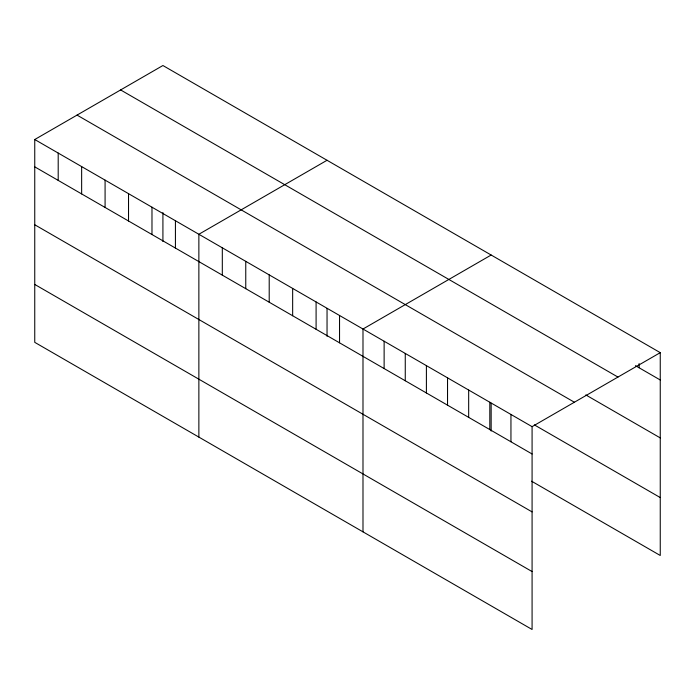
<?xml version="1.0" encoding="UTF-8"?>
<svg xmlns="http://www.w3.org/2000/svg" width="695" height="695" viewBox="0 0 695 695"><rect width="100%" height="100%" fill="white"/><g stroke="black" fill="none" stroke-linecap="round" stroke-linejoin="round"><path stroke-width="1.04" d="M34.75 139.521L532.083 426.652L532.083 629.479L34.75 342.348L34.75 139.521L162.917 65.521L660.25 352.652L660.25 555.479L531.588 481.201M327.041 160.276L198.866 234.267L198.866 437.103M491.157 255.03L362.99 329.022L362.99 531.857M532.083 426.652L660.25 352.652M635.439 365.657L660.25 379.983M120.626 89.942L617.951 377.072M585.816 394.925L660.25 437.902M77.049 115.101L574.374 402.231M534.351 424.88L660.25 497.568M34.75 166.852L532.083 453.983M34.75 224.763L532.083 511.894M34.75 284.437L532.083 571.568M639.113 363.581L639.113 367.785M510.947 414.446L510.947 441.777M491.157 403.161L491.157 431.048M489.81 402.24L489.81 429.58M468.673 390.043L468.673 417.374M447.537 377.837L447.537 405.168M426.4 365.631L426.4 392.97M405.263 353.434L405.263 380.764M384.127 341.228L384.127 368.559M339.542 315.487L339.542 342.817M327.041 308.406L327.041 336.293M316.095 301.951L316.095 329.282M292.656 288.416L292.656 315.747M269.208 274.881L269.208 302.212M245.761 261.346L245.761 288.677M222.313 247.811L222.313 275.142M175.427 220.732L175.427 248.072M162.917 212.583L162.917 241.539M151.979 207.197L151.979 234.528M128.532 193.662L128.532 220.993M105.084 180.127L105.084 207.458M81.645 166.591L81.645 193.922M58.198 153.056L58.198 180.387"/></g></svg>
